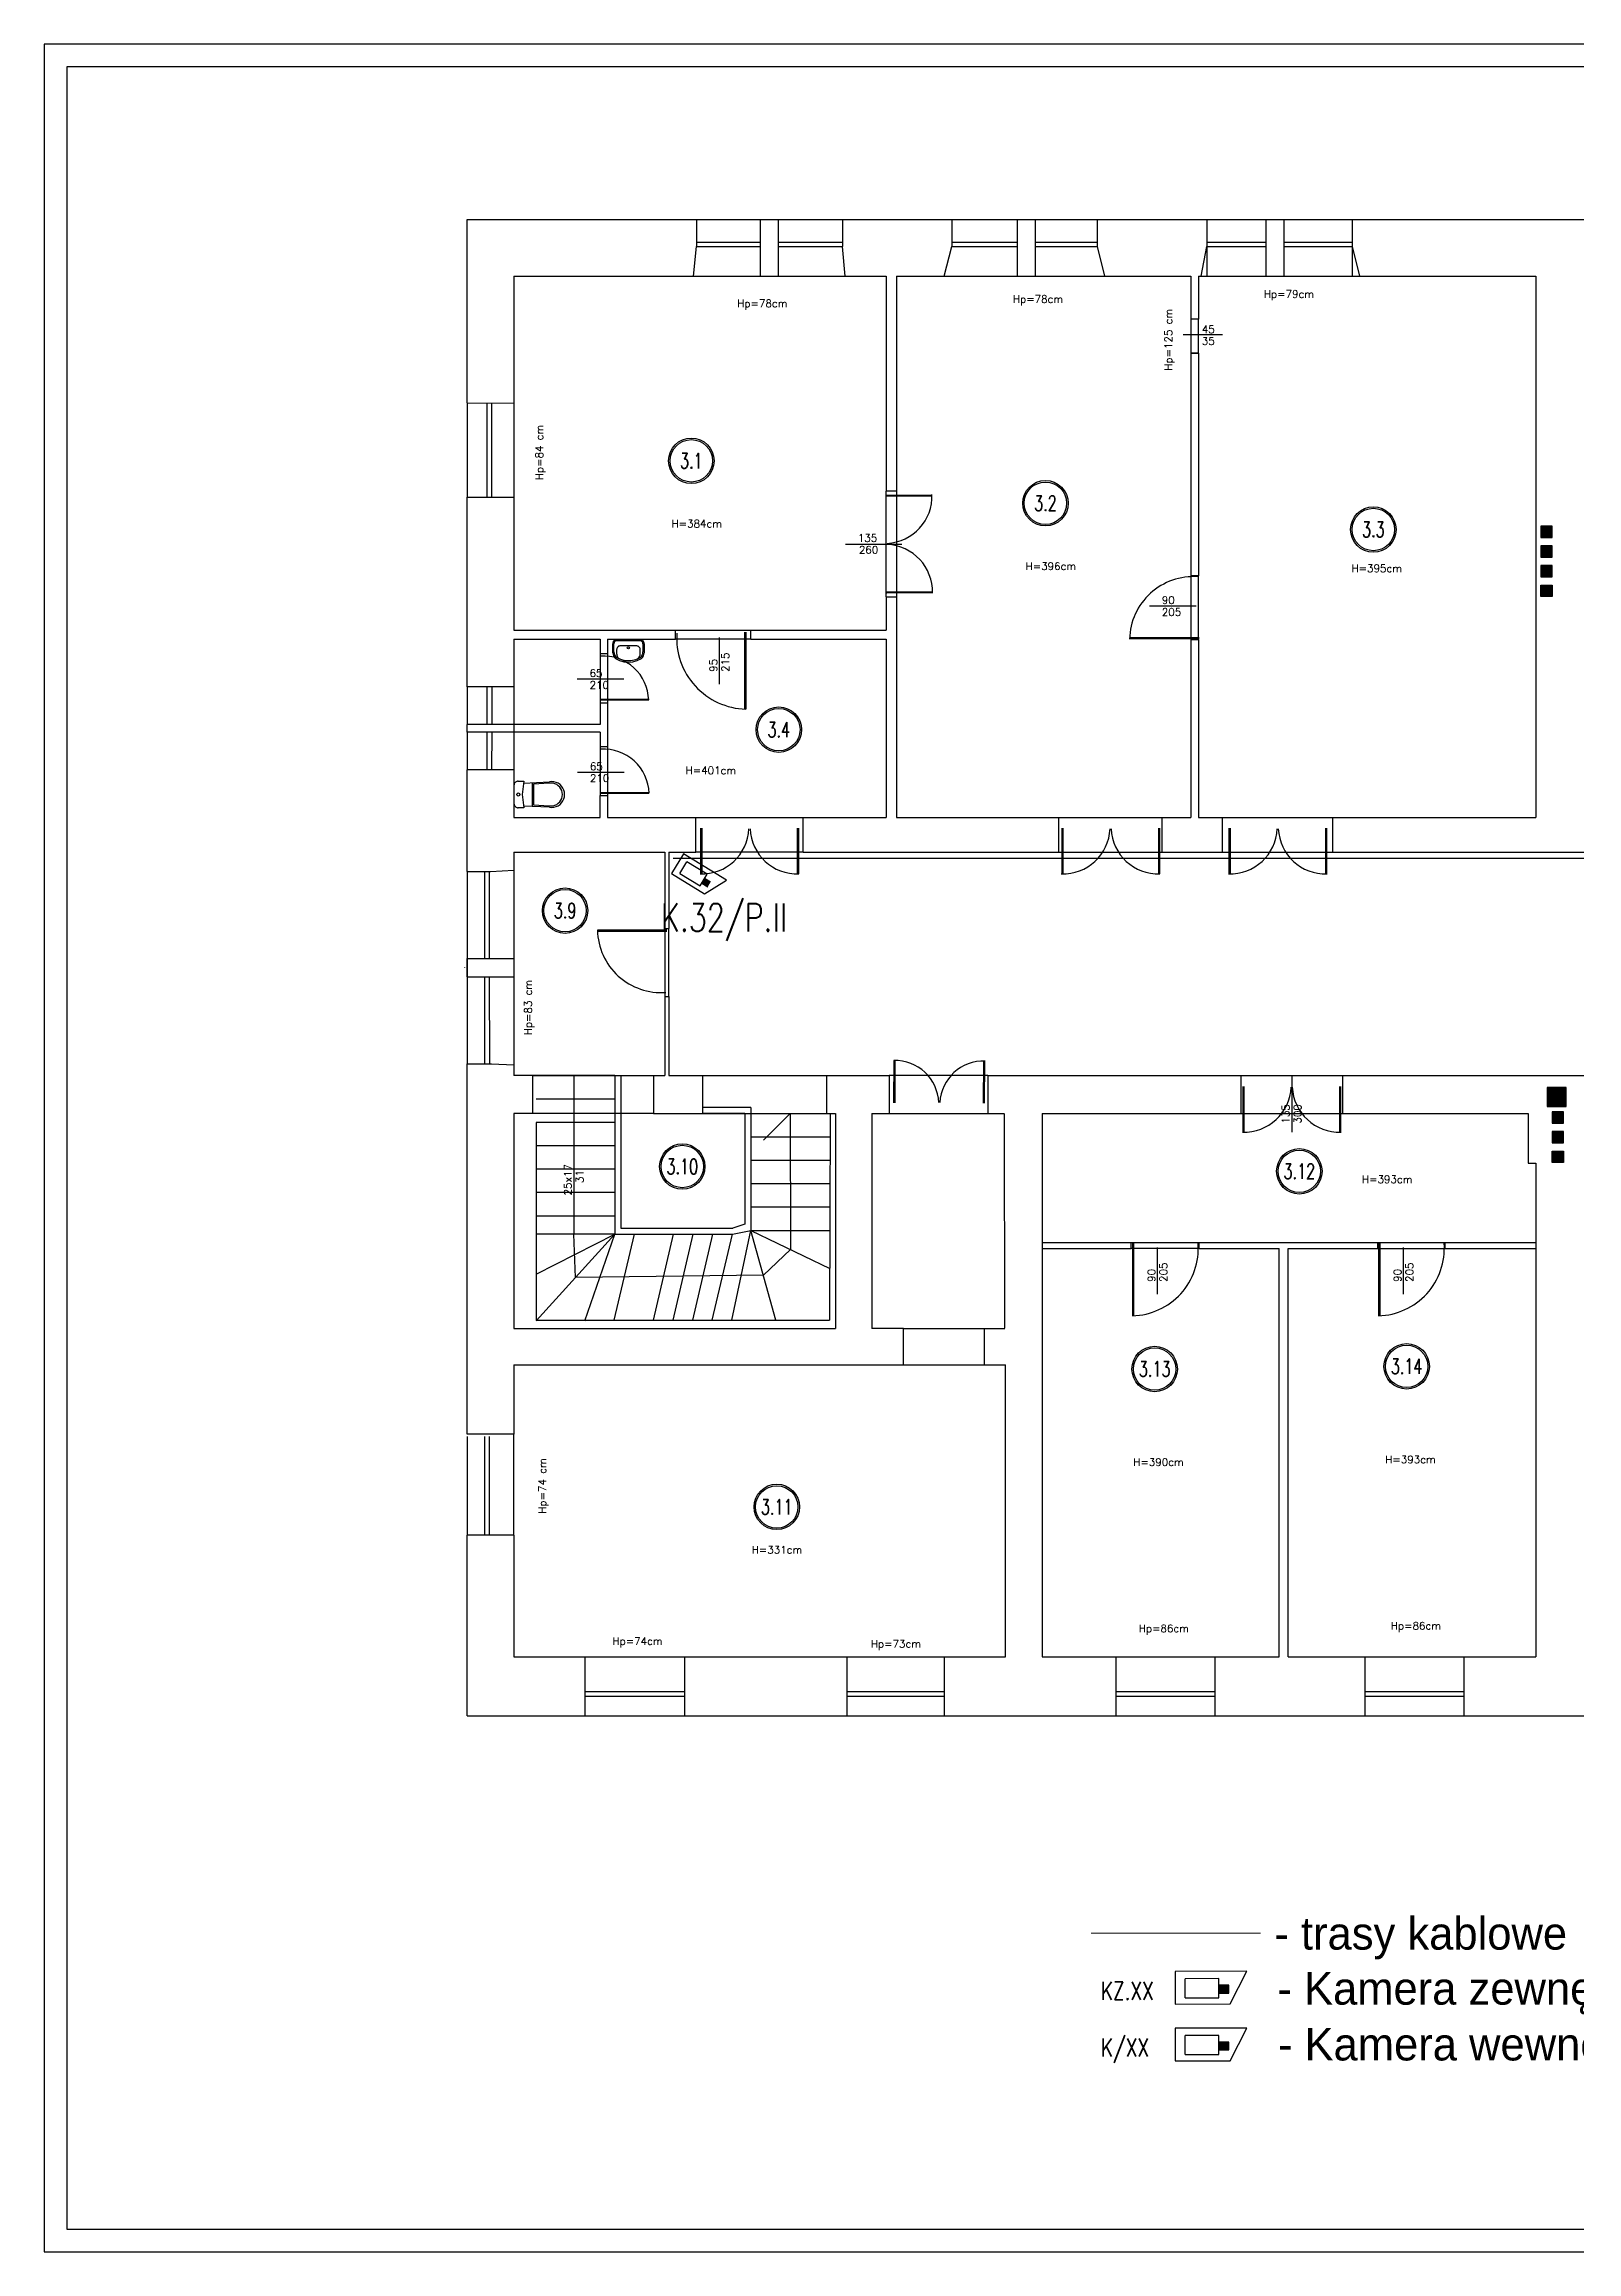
# Model space of a CAD drawing. Header units: millimetres. Extents: x 1324 to 4111, y 907 to 64537.
# Drawn here: x 1326 to 1529.1, y 2742.7 to 3035.1 of the extents above; entities that cross this region are included whole.
import ezdxf
from ezdxf.enums import TextEntityAlignment as Align

# ---------------------------------------------------------------- set-up
doc = ezdxf.new("R2010")
doc.units = ezdxf.units.MM
doc.linetypes.add('LINETYPE_0', pattern=[0])
for name, color, linetype in [('_______CCTV', 7, 'Continuous'), ('ELEKTRYK', 5, 'Continuous'), ('ELKOS', 5, 'Continuous'), ('podkład', 8, 'Continuous'), ('RJ45', 4, 'Continuous'), ('TABELKI', 7, 'Continuous')]:
    doc.layers.add(name, color=color, linetype=linetype)
doc.styles.add('OPIS_CIENKI', font='romans.shx', dxfattribs={"width": 0.75, "height": 2})
doc.styles.add('ROMAND', font='romand')

msp = doc.modelspace()

# ---------------------------------------------------------------- hatches: boundary and pattern name
at = {"layer": '_______CCTV'}
for points in [[(1413.52, 2924.61), (1414.33, 2924.13), (1413.95, 2923.5), (1413.14, 2923.99)], [(1481.67, 2777.98), (1483, 2777.98), (1483, 2776.94), (1481.67, 2776.94)], [(1481.67, 2770.46), (1483, 2770.46), (1483, 2769.42), (1481.67, 2769.42)]]:
    msp.add_hatch(color=256, dxfattribs=at).paths.add_polyline_path(points)
at = {"layer": 'podkład'}
for points in [[(1525.82, 2971.27), (1524.32, 2971.27), (1524.32, 2969.77), (1525.82, 2969.77)], [(1525.82, 2968.66), (1524.32, 2968.66), (1524.32, 2967.16), (1525.82, 2967.16)], [(1525.82, 2966.06), (1524.32, 2966.06), (1524.32, 2964.56), (1525.82, 2964.56)], [(1525.82, 2961.95), (1525.82, 2963.45), (1524.32, 2963.45), (1524.32, 2961.95)], [(1527.74, 2896.89), (1525.24, 2896.89), (1525.24, 2894.39), (1527.74, 2894.39)], [(1527.33, 2892.19), (1527.33, 2893.69), (1525.83, 2893.69), (1525.83, 2892.19)], [(1527.33, 2889.58), (1527.33, 2891.08), (1525.83, 2891.08), (1525.83, 2889.58)], [(1527.33, 2886.98), (1527.33, 2888.48), (1525.83, 2888.48), (1525.83, 2886.98)]]:
    msp.add_hatch(color=256, dxfattribs=at).paths.add_polyline_path(points)

# ---------------------------------------------------------------- linework, layer by layer
at = {"layer": '_______CCTV', "color": 6}
for p, q in [((1410.71, 2927.85), (1409.13, 2925.24)), ((1416.44, 2924.38), (1410.71, 2927.85)), ((1409.13, 2925.24), (1413.52, 2922.58)), ((1413.52, 2922.58), (1416.44, 2924.38)), ((1485.37, 2779.84), (1475.88, 2779.82)), ((1475.88, 2779.82), (1475.88, 2775.5)), ((1483.15, 2775.51), (1485.37, 2779.84)), ((1475.88, 2775.5), (1483.15, 2775.51)), ((1485.37, 2772.32), (1475.88, 2772.3)), ((1475.88, 2772.3), (1475.88, 2767.98)), ((1483.15, 2767.99), (1485.37, 2772.32)), ((1475.88, 2767.98), (1483.15, 2767.99))]:
    msp.add_line(p, q, dxfattribs=at)
at = {"layer": '_______CCTV'}
for p, q in [((1410.24, 2925.25), (1411.16, 2926.78)), ((1410.24, 2925.25), (1412.93, 2923.63)), ((1413.85, 2925.15), (1411.16, 2926.78)), ((1412.93, 2923.63), (1413.85, 2925.15)), ((1413.52, 2924.61), (1413.14, 2923.99)), ((1414.33, 2924.13), (1413.52, 2924.61)), ((1413.14, 2923.99), (1413.95, 2923.5)), ((1481.67, 2778.87), (1477.21, 2778.86)), ((1477.22, 2776.34), (1477.21, 2778.86)), ((1481.67, 2776.34), (1481.67, 2778.87)), ((1477.22, 2776.34), (1481.67, 2776.34)), ((1481.67, 2777.98), (1481.67, 2776.94)), ((1483, 2777.98), (1481.67, 2777.98)), ((1481.67, 2776.94), (1483, 2776.94)), ((1483, 2776.94), (1483, 2777.98)), ((1481.67, 2771.35), (1477.21, 2771.34)), ((1477.22, 2768.82), (1477.21, 2771.34)), ((1481.67, 2768.82), (1481.67, 2771.35)), ((1481.67, 2770.46), (1481.67, 2769.42)), ((1483, 2770.46), (1481.67, 2770.46)), ((1481.67, 2769.42), (1483, 2769.42)), ((1483, 2769.42), (1483, 2770.46)), ((1477.22, 2768.82), (1481.67, 2768.82))]:
    msp.add_line(p, q, dxfattribs=at)
at = {"layer": 'DEFPOINTS', "color": 7}
for p, q in [((1326.01, 3035.11), (1326.01, 2742.68)), ((1982.01, 3035.11), (1326.01, 3035.11)), ((1326.01, 2742.68), (1982.01, 2742.68))]:
    msp.add_line(p, q, dxfattribs=at)
at = {"layer": 'ELEKTRYK', "color": 4}
msp.add_line((1607.5, 2927.23), (1409.35, 2927.23), dxfattribs=at)
at = {"layer": 'podkład'}
for p, q in [((1382.07, 3011.89), (1412.46, 3011.89)), ((1382.07, 2987.59), (1382.07, 3011.89)), ((1412.46, 3011.89), (1412.46, 3008.29)), ((1412.46, 3011.89), (1420.92, 3011.89)), ((1420.92, 3004.39), (1420.92, 3011.89)), ((1420.92, 3011.89), (1423.32, 3011.89)), ((1423.32, 3011.89), (1431.79, 3011.89)), ((1423.32, 3004.39), (1423.32, 3011.89)), ((1431.79, 3011.89), (1446.27, 3011.89)), ((1431.79, 3011.89), (1431.79, 3008.29)), ((1446.27, 3011.89), (1446.27, 3008.29)), ((1446.27, 3011.89), (1454.97, 3011.89)), ((1454.97, 3004.39), (1454.97, 3011.89)), ((1454.97, 3011.89), (1457.37, 3011.89)), ((1457.37, 3011.89), (1465.57, 3011.89)), ((1457.37, 3004.39), (1457.37, 3011.89)), ((1465.57, 3011.89), (1480.57, 3011.89)), ((1465.57, 3008.29), (1465.57, 3011.89)), ((1480.07, 3011.89), (1480.07, 3004.39)), ((1480.57, 3011.89), (1487.94, 3011.89)), ((1487.94, 3004.39), (1487.94, 3011.89)), ((1487.94, 3011.89), (1490.34, 3011.89)), ((1490.34, 3011.89), (1499.37, 3011.89)), ((1490.34, 3004.39), (1490.34, 3011.89)), ((1499.37, 3011.89), (1531.57, 3011.89)), ((1499.37, 3004.39), (1499.37, 3011.89)), ((1412.07, 3004.39), (1412.46, 3008.29)), ((1412.46, 3008.89), (1420.92, 3008.89)), ((1412.46, 3008.29), (1420.92, 3008.29)), ((1423.32, 3008.89), (1431.79, 3008.89)), ((1423.32, 3008.29), (1431.79, 3008.29)), ((1432.17, 3004.39), (1431.79, 3008.29)), ((1445.27, 3004.39), (1446.27, 3008.29)), ((1446.27, 3008.89), (1454.97, 3008.89)), ((1446.27, 3008.29), (1454.97, 3008.29)), ((1457.37, 3008.89), (1465.57, 3008.89)), ((1457.37, 3008.29), (1465.57, 3008.29)), ((1466.57, 3004.39), (1465.57, 3008.29)), ((1479.34, 3004.39), (1480.07, 3008.29)), ((1480.07, 3008.89), (1487.94, 3008.89)), ((1480.07, 3008.29), (1487.94, 3008.29)), ((1490.34, 3008.89), (1499.37, 3008.89)), ((1490.34, 3008.29), (1499.37, 3008.29)), ((1500.37, 3004.39), (1499.37, 3008.29)), ((1388.27, 3004.39), (1388.27, 2987.57)), ((1388.27, 3004.39), (1412.46, 3004.39)), ((1412.46, 3004.39), (1420.92, 3004.39)), ((1420.92, 3004.39), (1423.32, 3004.39)), ((1423.32, 3004.39), (1431.79, 3004.39)), ((1431.79, 3004.39), (1437.57, 3004.39)), ((1437.57, 3004.39), (1437.57, 2975.89)), ((1438.97, 3004.39), (1438.97, 2975.89)), ((1438.97, 3004.39), (1445.27, 3004.39)), ((1445.27, 3004.39), (1454.97, 3004.39)), ((1454.97, 3004.39), (1457.37, 3004.39)), ((1457.37, 3004.39), (1466.57, 3004.39)), ((1466.57, 3004.39), (1477.97, 3004.39)), ((1477.97, 3004.39), (1477.97, 2998.69)), ((1478.97, 3004.39), (1479.34, 3004.39)), ((1478.97, 3004.39), (1478.97, 2998.69)), ((1479.34, 3004.39), (1487.94, 3004.39)), ((1487.94, 3004.39), (1490.34, 3004.39)), ((1490.34, 3004.39), (1500.37, 3004.39)), ((1500.37, 3004.39), (1523.67, 3004.39)), ((1523.67, 3004.39), (1523.67, 2932.69)), ((1478.97, 2998.69), (1477.97, 2998.69)), ((1478.97, 2998.69), (1477.97, 2998.69)), ((1477.97, 2998.69), (1477.97, 2994.19)), ((1478.97, 2994.19), (1478.97, 2998.69)), ((1476.94, 2996.66), (1482.13, 2996.66)), ((1478.97, 2994.19), (1477.97, 2994.19)), ((1477.97, 2994.19), (1478.97, 2994.19)), ((1477.97, 2994.19), (1477.97, 2964.69)), ((1478.97, 2994.19), (1478.97, 2964.69)), ((1382.07, 2987.59), (1388.27, 2987.57)), ((1382.07, 2987.59), (1382.07, 2975.09)), ((1384.67, 2987.58), (1384.67, 2975.09)), ((1385.3, 2987.58), (1385.3, 2975.09)), ((1388.27, 2987.57), (1388.27, 2975.09)), ((1382.07, 2949.99), (1382.07, 2975.09)), ((1382.07, 2975.09), (1388.27, 2975.09)), ((1388.27, 2975.09), (1388.27, 2957.49)), ((1438.97, 2975.89), (1437.57, 2975.89)), ((1437.57, 2961.89), (1437.57, 2975.89)), ((1437.62, 2975.38), (1443.65, 2975.42)), ((1437.62, 2975.23), (1443.65, 2975.27)), ((1438.97, 2975.89), (1438.97, 2961.89)), ((1524.32, 2971.27), (1524.32, 2969.77)), ((1525.82, 2971.27), (1524.32, 2971.27)), ((1525.82, 2969.77), (1525.82, 2971.27)), ((1432.18, 2968.86), (1439.65, 2968.9)), ((1524.32, 2969.77), (1525.82, 2969.77)), ((1524.32, 2968.66), (1524.32, 2967.16)), ((1525.82, 2968.66), (1524.32, 2968.66)), ((1525.82, 2967.16), (1525.82, 2968.66)), ((1524.32, 2967.16), (1525.82, 2967.16)), ((1524.32, 2966.06), (1524.32, 2964.56)), ((1525.82, 2966.06), (1524.32, 2966.06)), ((1525.82, 2964.56), (1525.82, 2966.06)), ((1437.69, 2962.58), (1443.72, 2962.61)), ((1437.69, 2962.43), (1443.72, 2962.46)), ((1478.97, 2964.69), (1477.97, 2964.69)), ((1477.97, 2964.69), (1477.97, 2956.19)), ((1478.97, 2956.19), (1478.97, 2964.69)), ((1524.32, 2964.56), (1525.82, 2964.56)), ((1524.32, 2961.95), (1524.32, 2963.45)), ((1524.32, 2963.45), (1525.82, 2963.45)), ((1525.82, 2963.45), (1525.82, 2961.95)), ((1437.57, 2961.89), (1437.57, 2957.49)), ((1437.57, 2961.89), (1438.97, 2961.89)), ((1438.97, 2961.89), (1438.97, 2932.69)), ((1478.66, 2960.67), (1472.48, 2960.67)), ((1525.82, 2961.95), (1524.32, 2961.95)), ((1388.27, 2957.49), (1409.67, 2957.49)), ((1409.67, 2956.29), (1409.67, 2957.49)), ((1409.67, 2957.49), (1419.67, 2957.49)), ((1418.83, 2957.23), (1418.83, 2947.03)), ((1418.99, 2957.23), (1418.99, 2947.03)), ((1419.67, 2957.49), (1437.57, 2957.49)), ((1419.67, 2956.29), (1419.67, 2957.49)), ((1388.27, 2956.29), (1399.67, 2956.29)), ((1388.27, 2956.29), (1388.27, 2949.99)), ((1399.67, 2956.29), (1399.67, 2954.38)), ((1399.67, 2954.38), (1400.67, 2954.38)), ((1399.67, 2954.38), (1399.67, 2947.88)), ((1400.67, 2956.29), (1409.67, 2956.29)), ((1400.67, 2956.29), (1400.67, 2954.38)), ((1400.67, 2954.38), (1400.67, 2947.88)), ((1419.67, 2956.29), (1409.67, 2956.29)), ((1415.49, 2950.33), (1415.49, 2956.51)), ((1419.67, 2956.29), (1437.57, 2956.29)), ((1437.57, 2956.29), (1437.57, 2932.69)), ((1479.04, 2956.32), (1469.84, 2956.32)), ((1479.04, 2956.46), (1469.85, 2956.46)), ((1477.97, 2956.19), (1477.97, 2932.69)), ((1478.97, 2956.19), (1477.97, 2956.19)), ((1478.97, 2956.19), (1478.97, 2932.69)), ((1402.83, 2950.99), (1396.65, 2950.99)), ((1388.27, 2949.99), (1382.07, 2949.99)), ((1382.07, 2949.99), (1382.07, 2944.99)), ((1384.67, 2949.99), (1384.67, 2944.99)), ((1385.32, 2949.99), (1385.32, 2944.99)), ((1388.27, 2949.99), (1388.27, 2938.99)), ((1399.64, 2948.34), (1406.12, 2948.34)), ((1399.64, 2948.24), (1406.12, 2948.24)), ((1399.67, 2947.88), (1399.67, 2944.99)), ((1399.67, 2947.88), (1400.67, 2947.88)), ((1400.67, 2947.88), (1400.67, 2942.08)), ((1388.27, 2944.99), (1382.07, 2944.99)), ((1382.07, 2943.99), (1382.07, 2944.99)), ((1399.67, 2944.99), (1388.27, 2944.99)), ((1382.07, 2943.99), (1382.07, 2938.99)), ((1388.27, 2943.99), (1382.07, 2943.99)), ((1384.67, 2943.99), (1384.67, 2938.99)), ((1385.32, 2943.99), (1385.31, 2938.99)), ((1399.67, 2943.99), (1388.27, 2943.99)), ((1399.67, 2943.99), (1399.67, 2942.08)), ((1399.67, 2942.08), (1400.67, 2942.08)), ((1399.67, 2942.08), (1399.67, 2935.58)), ((1400.67, 2942.08), (1400.67, 2935.58)), ((1382.07, 2925.53), (1382.07, 2938.99)), ((1388.27, 2938.99), (1382.07, 2938.99)), ((1388.27, 2938.99), (1388.27, 2932.69)), ((1402.87, 2938.65), (1396.69, 2938.65)), ((1399.67, 2935.58), (1400.67, 2935.58)), ((1399.67, 2932.69), (1399.67, 2935.58)), ((1399.69, 2936), (1406.16, 2936)), ((1399.69, 2935.9), (1406.16, 2935.9)), ((1400.67, 2935.58), (1400.67, 2932.69)), ((1388.27, 2932.69), (1399.67, 2932.69)), ((1400.67, 2932.69), (1412.37, 2932.69)), ((1412.37, 2928.09), (1412.37, 2932.69)), ((1412.37, 2932.69), (1426.57, 2932.69)), ((1413, 2931.24), (1413, 2925.21)), ((1413.15, 2931.24), (1413.15, 2925.2)), ((1425.8, 2931.24), (1425.8, 2925.2)), ((1425.95, 2931.24), (1425.95, 2925.21)), ((1426.57, 2932.69), (1437.57, 2932.69)), ((1426.57, 2928.09), (1426.57, 2932.69)), ((1438.97, 2932.69), (1460.47, 2932.69)), ((1460.47, 2928.08), (1460.47, 2932.69)), ((1460.47, 2932.69), (1474.17, 2932.69)), ((1460.85, 2931.24), (1460.85, 2925.21)), ((1461, 2931.24), (1461, 2925.2)), ((1473.65, 2931.24), (1473.65, 2925.2)), ((1473.8, 2931.24), (1473.8, 2925.21)), ((1474.17, 2932.69), (1477.97, 2932.69)), ((1474.17, 2928.08), (1474.17, 2932.69)), ((1478.97, 2932.69), (1482.17, 2932.69)), ((1482.17, 2928.08), (1482.17, 2932.69)), ((1482.17, 2932.69), (1496.77, 2932.69)), ((1483, 2931.24), (1483, 2925.21)), ((1483.15, 2931.24), (1483.15, 2925.2)), ((1495.8, 2931.24), (1495.8, 2925.2)), ((1495.95, 2931.24), (1495.95, 2925.21)), ((1496.77, 2932.69), (1523.67, 2932.69)), ((1496.77, 2928.08), (1496.77, 2932.69)), ((1388.27, 2928.09), (1388.27, 2925.68)), ((1388.27, 2928.09), (1408.27, 2928.09)), ((1408.27, 2928.09), (1408.27, 2917.98)), ((1408.77, 2928.09), (1408.77, 2917.98)), ((1408.77, 2928.09), (1412.37, 2928.09)), ((1426.57, 2928.09), (1412.37, 2928.09)), ((1426.57, 2928.09), (1460.47, 2928.08)), ((1460.47, 2928.08), (1474.17, 2928.08)), ((1474.17, 2928.08), (1482.17, 2928.08)), ((1482.17, 2928.08), (1496.77, 2928.08)), ((1496.77, 2928.08), (1547.07, 2928.08)), ((1382.07, 2925.53), (1385.17, 2925.54)), ((1382.07, 2925.53), (1382.07, 2900.03)), ((1384.37, 2925.54), (1384.37, 2913.99)), ((1384.98, 2925.54), (1384.99, 2913.99)), ((1385.17, 2925.54), (1388.27, 2925.68)), ((1388.27, 2925.68), (1388.27, 2899.89)), ((1408.52, 2917.74), (1399.33, 2917.74)), ((1408.52, 2917.59), (1399.33, 2917.59)), ((1408.27, 2917.98), (1408.77, 2917.98)), ((1408.27, 2917.98), (1408.27, 2908.98)), ((1408.77, 2908.98), (1408.77, 2917.98)), ((1381.77, 2912.79), (1381.77, 2912.83)), ((1382.07, 2911.59), (1382.07, 2913.99)), ((1382.07, 2913.99), (1388.27, 2913.99)), ((1388.27, 2913.99), (1388.27, 2911.59)), ((1382.07, 2911.59), (1388.27, 2911.59)), ((1384.37, 2911.59), (1384.37, 2900.04)), ((1384.99, 2911.59), (1385.01, 2900.04)), ((1408.27, 2908.98), (1408.27, 2898.48)), ((1408.27, 2908.98), (1408.77, 2908.98)), ((1408.77, 2908.98), (1408.77, 2898.48)), ((1382.07, 2900.03), (1385.3, 2900.04)), ((1382.07, 2850.99), (1382.07, 2900.03)), ((1385.3, 2900.04), (1388.27, 2899.89)), ((1388.27, 2899.89), (1388.27, 2898.48)), ((1390.77, 2898.48), (1388.27, 2898.48)), ((1390.77, 2893.48), (1390.77, 2898.48)), ((1401.62, 2898.48), (1390.77, 2898.48)), ((1390.77, 2898.48), (1406.77, 2898.48)), ((1396.2, 2898.48), (1396.2, 2877.48)), ((1401.62, 2898.48), (1401.62, 2895.38)), ((1401.62, 2898.48), (1402.42, 2898.48)), ((1402.42, 2898.48), (1402.42, 2878.28)), ((1406.77, 2898.48), (1408.27, 2898.48)), ((1406.77, 2898.48), (1406.77, 2893.48)), ((1408.77, 2898.48), (1413.27, 2898.48)), ((1413.27, 2898.48), (1413.27, 2893.48)), ((1413.27, 2898.48), (1429.67, 2898.48)), ((1429.67, 2898.48), (1437.97, 2898.48)), ((1429.67, 2898.48), (1429.67, 2893.48)), ((1437.97, 2898.48), (1437.97, 2893.48)), ((1451.07, 2898.48), (1437.97, 2898.48)), ((1438.62, 2894.88), (1438.65, 2900.47)), ((1438.76, 2894.88), (1438.79, 2900.47)), ((1450.48, 2894.82), (1450.51, 2900.41)), ((1450.62, 2894.82), (1450.65, 2900.41)), ((1451.07, 2898.48), (1484.57, 2898.48)), ((1451.07, 2898.48), (1451.07, 2893.48)), ((1484.57, 2898.48), (1484.57, 2893.48)), ((1484.57, 2898.48), (1498.07, 2898.48)), ((1491.32, 2898.48), (1491.32, 2891.01)), ((1498.07, 2898.48), (1541.77, 2898.48)), ((1498.07, 2898.48), (1498.07, 2893.48)), ((1401.62, 2895.38), (1391.22, 2895.38)), ((1401.62, 2895.38), (1401.62, 2892.28)), ((1484.85, 2897.03), (1484.85, 2891)), ((1485, 2897.03), (1485, 2891)), ((1497.65, 2897.03), (1497.65, 2891)), ((1497.8, 2897.03), (1497.8, 2891)), ((1525.19, 2896.89), (1525.19, 2894.39)), ((1527.69, 2896.89), (1525.19, 2896.89)), ((1527.69, 2894.39), (1527.69, 2896.89)), ((1388.27, 2893.48), (1388.27, 2864.99)), ((1390.77, 2893.48), (1388.27, 2893.48)), ((1406.77, 2893.48), (1390.77, 2893.48)), ((1391.2, 2892.28), (1391.2, 2866.09)), ((1401.62, 2892.28), (1391.22, 2892.28)), ((1401.62, 2892.28), (1401.62, 2889.18)), ((1406.77, 2893.48), (1413.27, 2893.48)), ((1419.67, 2894.28), (1413.27, 2894.28)), ((1418.87, 2893.48), (1413.27, 2893.48)), ((1413.27, 2893.48), (1429.67, 2893.48)), ((1418.87, 2893.48), (1418.87, 2878.79)), ((1419.67, 2894.28), (1419.67, 2890.38)), ((1424.85, 2893.47), (1421.32, 2889.94)), ((1424.87, 2893.47), (1421.34, 2889.94)), ((1424.87, 2893.47), (1424.89, 2875.45)), ((1429.67, 2893.48), (1430.87, 2893.48)), ((1430.17, 2893.48), (1430.07, 2866.09)), ((1430.87, 2893.48), (1430.87, 2864.99)), ((1435.68, 2893.48), (1437.97, 2893.48)), ((1435.68, 2893.48), (1435.68, 2864.99)), ((1437.97, 2893.48), (1451.07, 2893.48)), ((1451.07, 2893.48), (1453.27, 2893.48)), ((1453.31, 2865.01), (1453.27, 2893.38)), ((1458.27, 2893.48), (1458.27, 2821.49)), ((1458.27, 2893.48), (1484.57, 2893.48)), ((1484.57, 2893.48), (1498.07, 2893.48)), ((1498.07, 2893.48), (1522.67, 2893.48)), ((1522.67, 2893.48), (1522.67, 2886.88)), ((1525.19, 2894.39), (1527.69, 2894.39)), ((1525.83, 2893.69), (1525.83, 2892.19)), ((1527.33, 2893.69), (1525.83, 2893.69)), ((1527.33, 2892.19), (1527.33, 2893.69)), ((1419.67, 2890.38), (1430.07, 2890.38)), ((1419.67, 2890.38), (1419.67, 2887.28)), ((1525.83, 2892.19), (1527.33, 2892.19)), ((1525.83, 2891.08), (1525.83, 2889.58)), ((1527.33, 2891.08), (1525.83, 2891.08)), ((1525.83, 2889.58), (1527.33, 2889.58)), ((1527.33, 2889.58), (1527.33, 2891.08)), ((1401.62, 2889.18), (1391.22, 2889.18)), ((1401.62, 2889.18), (1401.62, 2886.08)), ((1419.67, 2887.28), (1430.07, 2887.28)), ((1419.67, 2887.28), (1419.67, 2884.18)), ((1522.67, 2886.88), (1523.67, 2886.88)), ((1523.67, 2886.88), (1523.67, 2821.49)), ((1525.83, 2886.98), (1525.83, 2888.48)), ((1525.83, 2888.48), (1527.33, 2888.48)), ((1527.33, 2886.98), (1525.83, 2886.98)), ((1527.33, 2888.48), (1527.33, 2886.98)), ((1401.62, 2886.08), (1391.22, 2886.08)), ((1401.62, 2886.08), (1401.62, 2882.98)), ((1419.67, 2884.18), (1430.07, 2884.18)), ((1419.67, 2884.18), (1419.67, 2881.08)), ((1401.62, 2882.98), (1391.22, 2882.98)), ((1401.62, 2882.98), (1401.62, 2879.88)), ((1419.67, 2881.08), (1430.07, 2881.08)), ((1419.67, 2881.08), (1419.67, 2877.98)), ((1401.62, 2879.88), (1391.22, 2879.88)), ((1401.62, 2879.88), (1401.62, 2877.48)), ((1402.42, 2878.28), (1417.28, 2878.28)), ((1417.15, 2866.09), (1419.67, 2877.98)), ((1417.22, 2877.48), (1419.67, 2877.98)), ((1418.87, 2878.79), (1417.28, 2878.28)), ((1419.67, 2877.98), (1430.07, 2877.98)), ((1422.97, 2866.09), (1419.67, 2877.98)), ((1419.67, 2877.98), (1430.12, 2877.94)), ((1419.67, 2877.98), (1430.1, 2872.92)), ((1401.62, 2877.48), (1391.22, 2877.48)), ((1391.22, 2872.18), (1401.62, 2877.48)), ((1391.22, 2865.99), (1401.62, 2877.48)), ((1396.42, 2871.73), (1396.2, 2877.48)), ((1397.67, 2865.99), (1401.62, 2877.48)), ((1401.55, 2866.09), (1404.22, 2877.48)), ((1401.62, 2877.48), (1404.22, 2877.48)), ((1404.22, 2877.48), (1406.82, 2877.48)), ((1406.75, 2866.09), (1409.42, 2877.48)), ((1406.82, 2877.48), (1409.42, 2877.48)), ((1409.35, 2866.09), (1412.02, 2877.48)), ((1409.42, 2877.48), (1412.02, 2877.48)), ((1411.95, 2866.09), (1414.62, 2877.48)), ((1412.02, 2877.48), (1414.62, 2877.48)), ((1414.55, 2866.09), (1417.22, 2877.48)), ((1414.62, 2877.48), (1417.22, 2877.48)), ((1424.89, 2875.45), (1421.32, 2872.03)), ((1458.27, 2876.38), (1470.07, 2876.38)), ((1458.27, 2875.58), (1470.07, 2875.58)), ((1470.07, 2875.58), (1470.07, 2876.38)), ((1470.07, 2876.38), (1479.07, 2876.38)), ((1479.07, 2875.58), (1470.07, 2875.58)), ((1470.23, 2876.38), (1470.23, 2866.67)), ((1470.38, 2876.38), (1470.38, 2866.67)), ((1473.55, 2869.52), (1473.55, 2875.7)), ((1479.07, 2876.38), (1503.17, 2876.38)), ((1479.07, 2875.58), (1479.07, 2876.38)), ((1479.07, 2875.58), (1489.67, 2875.58)), ((1489.67, 2821.49), (1489.67, 2875.58)), ((1490.87, 2875.58), (1503.17, 2875.58)), ((1490.87, 2821.49), (1490.87, 2875.58)), ((1502.67, 2876.38), (1502.67, 2875.58)), ((1502.67, 2876.38), (1511.67, 2876.38)), ((1502.67, 2875.58), (1511.67, 2875.58)), ((1502.83, 2876.38), (1502.83, 2866.67)), ((1502.98, 2876.38), (1502.98, 2866.67)), ((1506.15, 2869.52), (1506.15, 2875.7)), ((1511.67, 2876.38), (1523.67, 2876.38)), ((1511.67, 2875.58), (1511.67, 2876.38)), ((1511.67, 2875.58), (1523.67, 2875.58)), ((1421.32, 2872.03), (1396.42, 2871.73)), ((1391.22, 2866.09), (1430.07, 2866.09)), ((1388.27, 2864.99), (1430.87, 2864.99)), ((1439.87, 2864.99), (1435.68, 2864.99)), ((1439.87, 2864.99), (1450.62, 2864.99)), ((1439.87, 2860.19), (1439.87, 2864.99)), ((1450.62, 2864.99), (1453.31, 2864.99)), ((1450.62, 2860.19), (1450.62, 2864.99)), ((1388.27, 2860.19), (1388.27, 2850.99)), ((1388.27, 2860.19), (1439.87, 2860.19)), ((1439.87, 2860.19), (1450.62, 2860.19)), ((1450.62, 2860.19), (1453.38, 2860.19)), ((1453.38, 2821.49), (1453.38, 2860.19)), ((1388.27, 2850.99), (1382.07, 2850.99)), ((1382.07, 2850.69), (1382.07, 2837.59)), ((1384.37, 2850.69), (1384.37, 2837.59)), ((1384.98, 2850.69), (1385, 2837.59)), ((1388.27, 2837.59), (1388.27, 2850.99)), ((1382.07, 2813.69), (1382.07, 2837.59)), ((1388.27, 2837.59), (1382.07, 2837.59)), ((1388.27, 2837.59), (1388.27, 2821.49)), ((1388.27, 2821.49), (1397.67, 2821.49)), ((1397.67, 2821.49), (1397.67, 2813.69)), ((1397.67, 2821.49), (1410.87, 2821.49)), ((1410.87, 2821.49), (1432.37, 2821.49)), ((1410.87, 2821.49), (1410.87, 2813.69)), ((1432.37, 2821.49), (1432.37, 2813.69)), ((1432.37, 2821.49), (1445.27, 2821.49)), ((1445.27, 2821.49), (1453.38, 2821.49)), ((1445.27, 2821.49), (1445.27, 2813.69)), ((1458.27, 2821.49), (1468.07, 2821.49)), ((1468.07, 2813.69), (1468.07, 2821.49)), ((1468.07, 2821.49), (1481.17, 2821.49)), ((1481.17, 2821.49), (1489.67, 2821.49)), ((1481.17, 2813.69), (1481.17, 2821.49)), ((1490.87, 2821.49), (1501.07, 2821.49)), ((1501.07, 2813.69), (1501.07, 2821.49)), ((1501.07, 2821.49), (1514.17, 2821.49)), ((1514.17, 2821.49), (1523.67, 2821.49)), ((1514.17, 2813.69), (1514.17, 2821.49)), ((1397.67, 2816.89), (1410.87, 2816.89)), ((1397.67, 2816.29), (1410.87, 2816.29)), ((1432.37, 2816.89), (1445.27, 2816.89)), ((1432.37, 2816.29), (1445.27, 2816.29)), ((1468.07, 2816.89), (1481.17, 2816.89)), ((1468.07, 2816.29), (1481.17, 2816.29)), ((1501.07, 2816.89), (1514.17, 2816.89)), ((1501.07, 2816.29), (1514.17, 2816.29)), ((1382.07, 2813.69), (1397.67, 2813.69)), ((1397.67, 2813.69), (1410.87, 2813.69)), ((1410.87, 2813.69), (1432.37, 2813.69)), ((1432.37, 2813.69), (1445.27, 2813.69)), ((1445.27, 2813.69), (1468.07, 2813.69)), ((1468.07, 2813.69), (1481.17, 2813.69)), ((1481.17, 2813.69), (1501.07, 2813.69)), ((1501.07, 2813.69), (1514.17, 2813.69)), ((1514.17, 2813.69), (1530.95, 2813.69))]:
    msp.add_line(p, q, dxfattribs=at)
at = {"layer": 'podkład', "linetype": 'LINETYPE_0'}
for p, q in [((1401.36, 2955.8), (1401.35, 2955.7)), ((1401.35, 2954.49), (1401.35, 2955.7)), ((1401.39, 2955.89), (1401.36, 2955.8)), ((1401.36, 2954.49), (1401.39, 2954.28)), ((1401.42, 2955.98), (1401.39, 2955.89)), ((1401.39, 2954.28), (1401.46, 2954.07)), ((1401.48, 2956.06), (1401.42, 2955.98)), ((1401.46, 2954.07), (1401.58, 2953.89)), ((1401.54, 2956.12), (1401.48, 2956.06)), ((1401.52, 2955.77), (1401.51, 2955.7)), ((1401.51, 2954.62), (1401.51, 2955.7)), ((1401.51, 2954.62), (1401.54, 2954.41)), ((1401.53, 2955.83), (1401.52, 2955.77)), ((1401.56, 2955.89), (1401.53, 2955.83)), ((1401.61, 2956.18), (1401.54, 2956.12)), ((1401.54, 2954.41), (1401.61, 2954.21)), ((1401.6, 2955.95), (1401.56, 2955.89)), ((1401.58, 2953.89), (1401.72, 2953.74)), ((1401.64, 2956), (1401.6, 2955.95)), ((1401.7, 2956.22), (1401.61, 2956.18)), ((1401.61, 2954.21), (1401.72, 2954.02)), ((1401.69, 2956.04), (1401.64, 2956)), ((1401.75, 2956.06), (1401.69, 2956.04)), ((1401.78, 2956.24), (1401.7, 2956.22)), ((1401.72, 2954.02), (1401.85, 2953.86)), ((1401.72, 2953.73), (1402.26, 2953.46)), ((1401.81, 2956.08), (1401.75, 2956.06)), ((1401.87, 2956.25), (1401.78, 2956.24)), ((1401.87, 2956.09), (1401.81, 2956.08)), ((1401.85, 2953.85), (1402.46, 2953.59)), ((1405, 2956.25), (1401.87, 2956.25)), ((1405, 2956.09), (1401.87, 2956.09)), ((1401.88, 2954.97), (1401.87, 2954.88)), ((1401.87, 2954.88), (1401.87, 2954.33)), ((1401.91, 2955.06), (1401.88, 2954.97)), ((1401.88, 2954.33), (1401.9, 2954.19)), ((1401.9, 2954.19), (1401.94, 2954.05)), ((1401.94, 2955.15), (1401.91, 2955.06)), ((1402, 2955.23), (1401.94, 2955.15)), ((1401.94, 2954.05), (1402, 2953.93)), ((1402.06, 2955.3), (1402, 2955.23)), ((1402, 2953.93), (1402.09, 2953.82)), ((1402.13, 2955.35), (1402.06, 2955.3)), ((1402.09, 2953.82), (1402.19, 2953.73)), ((1402.22, 2955.39), (1402.13, 2955.35)), ((1402.19, 2953.73), (1402.3, 2953.66)), ((1402.3, 2955.42), (1402.22, 2955.39)), ((1402.39, 2955.43), (1402.3, 2955.42)), ((1404.48, 2955.43), (1402.39, 2955.43)), ((1404.41, 2953.59), (1405.02, 2953.85)), ((1404.57, 2955.42), (1404.48, 2955.43)), ((1404.65, 2955.39), (1404.57, 2955.42)), ((1404.57, 2953.66), (1404.68, 2953.73)), ((1404.61, 2953.46), (1405.15, 2953.73)), ((1404.74, 2955.35), (1404.65, 2955.39)), ((1404.68, 2953.73), (1404.79, 2953.82)), ((1404.81, 2955.3), (1404.74, 2955.35)), ((1404.79, 2953.82), (1404.87, 2953.93)), ((1404.87, 2955.23), (1404.81, 2955.3)), ((1404.93, 2955.15), (1404.87, 2955.23)), ((1404.87, 2953.93), (1404.93, 2954.05)), ((1404.97, 2955.06), (1404.93, 2955.15)), ((1404.93, 2954.05), (1404.97, 2954.19)), ((1404.99, 2954.97), (1404.97, 2955.06)), ((1404.97, 2954.19), (1404.99, 2954.33)), ((1405, 2954.88), (1404.99, 2954.97)), ((1405.09, 2956.24), (1405, 2956.25)), ((1405.06, 2956.08), (1405, 2956.09)), ((1405, 2954.33), (1405, 2954.88)), ((1405.02, 2953.86), (1405.15, 2954.02)), ((1405.12, 2956.06), (1405.06, 2956.08)), ((1405.17, 2956.22), (1405.09, 2956.24)), ((1405.18, 2956.04), (1405.12, 2956.06)), ((1405.15, 2954.02), (1405.26, 2954.21)), ((1405.15, 2953.74), (1405.3, 2953.89)), ((1405.26, 2956.18), (1405.17, 2956.22)), ((1405.23, 2956), (1405.18, 2956.04)), ((1405.28, 2955.95), (1405.23, 2956)), ((1405.33, 2956.12), (1405.26, 2956.18)), ((1405.26, 2954.21), (1405.33, 2954.41)), ((1405.31, 2955.89), (1405.28, 2955.95)), ((1405.3, 2953.89), (1405.41, 2954.07)), ((1405.34, 2955.83), (1405.31, 2955.89)), ((1405.4, 2956.06), (1405.33, 2956.12)), ((1405.33, 2954.41), (1405.36, 2954.62)), ((1405.35, 2955.77), (1405.34, 2955.83)), ((1405.36, 2955.7), (1405.35, 2955.77)), ((1405.36, 2955.7), (1405.36, 2954.62)), ((1405.45, 2955.98), (1405.4, 2956.06)), ((1405.41, 2954.07), (1405.48, 2954.28)), ((1405.49, 2955.89), (1405.45, 2955.98)), ((1405.48, 2954.28), (1405.52, 2954.49)), ((1405.51, 2955.8), (1405.49, 2955.89)), ((1405.52, 2955.7), (1405.51, 2955.8)), ((1405.52, 2955.7), (1405.52, 2954.49)), ((1402.26, 2953.46), (1402.84, 2953.3)), ((1402.46, 2953.59), (1403.11, 2953.46)), ((1402.84, 2953.3), (1403.43, 2953.24)), ((1403.11, 2953.46), (1403.76, 2953.46)), ((1403.43, 2953.24), (1404.03, 2953.3)), ((1403.76, 2953.46), (1404.41, 2953.59)), ((1404.03, 2953.3), (1404.61, 2953.46)), ((1388.28, 2937.02), (1388.27, 2936.92)), ((1388.27, 2936.92), (1388.27, 2934.52)), ((1388.31, 2937.12), (1388.28, 2937.02)), ((1388.35, 2937.21), (1388.31, 2937.12)), ((1388.41, 2937.29), (1388.35, 2937.21)), ((1388.48, 2937.36), (1388.41, 2937.29)), ((1388.56, 2937.42), (1388.48, 2937.36)), ((1388.65, 2937.46), (1388.56, 2937.42)), ((1388.75, 2937.48), (1388.65, 2937.46)), ((1388.84, 2937.49), (1388.75, 2937.48)), ((1388.77, 2937.49), (1389.57, 2937.49)), ((1389.57, 2937.49), (1389.35, 2935.72)), ((1389.53, 2937.24), (1392.97, 2937.41)), ((1390.68, 2937.28), (1390.68, 2934.15)), ((1392.91, 2937.21), (1390.86, 2937.08)), ((1390.86, 2937.08), (1390.86, 2934.35)), ((1393.17, 2937.23), (1392.91, 2937.21)), ((1393.27, 2937.43), (1392.98, 2937.41)), ((1393.44, 2937.21), (1393.17, 2937.23)), ((1393.57, 2937.41), (1393.27, 2937.43)), ((1393.69, 2937.14), (1393.44, 2937.21)), ((1393.86, 2937.33), (1393.57, 2937.41)), ((1393.93, 2937.03), (1393.69, 2937.14)), ((1394.13, 2937.2), (1393.86, 2937.33)), ((1394.14, 2936.88), (1393.93, 2937.03)), ((1394.37, 2937.03), (1394.13, 2937.2)), ((1394.33, 2936.69), (1394.14, 2936.88)), ((1394.48, 2936.48), (1394.33, 2936.69)), ((1394.58, 2936.82), (1394.37, 2937.03)), ((1394.59, 2936.24), (1394.48, 2936.48)), ((1394.76, 2936.58), (1394.58, 2936.82)), ((1394.66, 2935.98), (1394.59, 2936.24)), ((1394.88, 2936.31), (1394.76, 2936.58)), ((1394.96, 2936.02), (1394.88, 2936.31)), ((1388.27, 2934.52), (1388.28, 2934.42)), ((1388.28, 2934.42), (1388.31, 2934.33)), ((1388.31, 2934.33), (1388.35, 2934.24)), ((1388.35, 2934.24), (1388.41, 2934.16)), ((1388.41, 2934.16), (1388.48, 2934.09)), ((1388.48, 2934.09), (1388.56, 2934.03)), ((1388.56, 2934.03), (1388.65, 2933.99)), ((1388.65, 2933.99), (1388.75, 2933.96)), ((1388.75, 2933.96), (1388.84, 2933.95)), ((1389.57, 2933.95), (1388.77, 2933.95)), ((1389.35, 2935.72), (1389.57, 2933.95)), ((1392.97, 2934.03), (1389.53, 2934.19)), ((1390.86, 2934.35), (1392.91, 2934.24)), ((1392.91, 2934.23), (1393.17, 2934.21)), ((1392.98, 2934.04), (1393.27, 2934.01)), ((1393.17, 2934.21), (1393.44, 2934.23)), ((1393.27, 2934.01), (1393.57, 2934.04)), ((1393.44, 2934.23), (1393.69, 2934.3)), ((1393.57, 2934.04), (1393.86, 2934.11)), ((1393.69, 2934.3), (1393.93, 2934.41)), ((1393.86, 2934.11), (1394.13, 2934.24)), ((1393.93, 2934.41), (1394.14, 2934.57)), ((1394.13, 2934.24), (1394.37, 2934.41)), ((1394.14, 2934.57), (1394.33, 2934.75)), ((1394.33, 2934.75), (1394.48, 2934.97)), ((1394.37, 2934.41), (1394.58, 2934.62)), ((1394.48, 2934.97), (1394.59, 2935.21)), ((1394.58, 2934.62), (1394.76, 2934.87)), ((1394.59, 2935.21), (1394.66, 2935.46)), ((1394.68, 2935.72), (1394.66, 2935.98)), ((1394.66, 2935.46), (1394.68, 2935.72)), ((1394.76, 2934.87), (1394.88, 2935.14)), ((1394.88, 2935.14), (1394.96, 2935.42)), ((1394.98, 2935.72), (1394.96, 2936.02)), ((1394.96, 2935.42), (1394.98, 2935.72))]:
    msp.add_line(p, q, dxfattribs=at)
at = {"layer": 'podkład', "color": 40}
for p, q in [((1382.07, 2813.69), (1382.07, 2837.53)), ((1389.67, 2821.49), (1397.47, 2821.49)), ((1382.07, 2813.69), (1397.67, 2813.69))]:
    msp.add_line(p, q, dxfattribs=at)
at = {"layer": 'podkład'}
for centre, radius in [((1411.77, 2979.92), 3.01), ((1411.77, 2979.92), 2.81), ((1458.69, 2974.3), 3.01), ((1458.69, 2974.3), 2.81), ((1502.14, 2970.82), 3.01), ((1502.14, 2970.82), 2.81), ((1423.36, 2944.31), 3.01), ((1423.36, 2944.31), 2.81), ((1395.04, 2920.34), 3.01), ((1395.04, 2920.34), 2.81), ((1410.57, 2886.44), 3.01), ((1410.57, 2886.44), 2.81), ((1492.33, 2885.81), 3.01), ((1492.33, 2885.81), 2.81), ((1473.16, 2859.62), 3.01), ((1473.16, 2859.62), 2.81), ((1506.55, 2859.97), 3.01), ((1506.55, 2859.97), 2.81), ((1423.09, 2841.35), 3.01), ((1423.09, 2841.35), 2.81)]:
    msp.add_circle(centre, radius, dxfattribs=at)
at = {"layer": 'podkład', "linetype": 'LINETYPE_0'}
for centre, radius in [((1403.43, 2955.15), 0.151), ((1388.84, 2935.72), 0.2)]:
    msp.add_circle(centre, radius, dxfattribs=at)
at = {"layer": 'podkład'}
for centre, radius, start, end in [((1437.4, 2975.23), 6.26, 272.9507, 2.2928), ((1437.46, 2962.58), 6.26, 358.3406, 87.6826), ((1478.31, 2956.1), 8.48, 86.0307, 178.5364), ((1419.23, 2956.43), 9.4, 176.0307, 268.5364), ((1400.15, 2948.09), 5.97, 1.4636, 93.9693), ((1400.2, 2935.75), 5.97, 1.4636, 93.9693), ((1413.15, 2931.46), 6.26, 268.0239, 357.3659), ((1425.8, 2931.46), 6.26, 182.6341, 271.9761), ((1461, 2931.46), 6.26, 268.0239, 357.3659), ((1473.65, 2931.46), 6.26, 182.6341, 271.9761), ((1483.15, 2931.46), 6.26, 268.0239, 357.3659), ((1495.8, 2931.46), 6.26, 182.6341, 271.9761), ((1407.8, 2917.95), 8.48, 181.4636, 273.9693), ((1438.76, 2894.68), 5.8, 2.3174, 91.6594), ((1450.48, 2894.61), 5.8, 87.7072, 177.0493), ((1485, 2897.26), 6.26, 268.0239, 357.3659), ((1497.65, 2897.26), 6.26, 182.6341, 271.9761), ((1470, 2875.62), 8.95, 271.4636, 3.9693), ((1502.6, 2875.62), 8.95, 271.4636, 3.9693)]:
    msp.add_arc(centre, radius, start, end, dxfattribs=at)
at = {"layer": 'RJ45', "color": 4, "linetype": 'Continuous', "lineweight": 0}
for q in [(1487.18, 2784.88), (1485.27, 2784.88)]:
    msp.add_line((1464.75, 2784.88), q, dxfattribs=at)
at = {"layer": 'TABELKI', "color": 7}
for p, q in [((1329.01, 3032.11), (1329.01, 2745.68)), ((1979.01, 3032.11), (1329.01, 3032.11)), ((1329.01, 2745.68), (1979.01, 2745.68))]:
    msp.add_line(p, q, dxfattribs=at)

# ---------------------------------------------------------------- texts
at = {"color": 4, "linetype": 'Continuous', "style": 'OPIS_CIENKI', "width": 0.75}
msp.add_text('K.32/P.II', height=3.713, dxfattribs=at).set_placement((1407.73, 2917.58))
at = {"color": 7, "linetype": 'Continuous', "style": 'OPIS_CIENKI', "width": 0.75}
for s, p in [('KZ.XX', (1466.04, 2776.05)), ('K/XX', (1466.04, 2768.53))]:
    msp.add_text(s, height=2.396, dxfattribs=at).set_placement(p)
at = {"layer": 'ELKOS', "color": 7}
for s, p in [('- trasy kablowe', (1489.03, 2782.71)), ('- Kamera zewnętrzna DS-2CD4025FWD-AP w obudowie DS-1322HZ-C ', (1489.43, 2775.42)), ('- Kamera wewnętrzna DS-2CD4224F-IZS  ', (1489.5, 2768.03))]:
    msp.add_text(s, height=4.3131, dxfattribs=at).set_placement(p)
at = {"layer": 'podkład', "style": 'ROMAND'}
for s, p in [('Hp=78cm', (1421.18, 2999.97)), ('Hp=78cm', (1457.71, 3000.55)), ('Hp=79cm', (1490.96, 3001.22)), ('H=384cm', (1412.49, 2970.79)), ('H=396cm', (1459.41, 2965.16)), ('H=395cm', (1502.59, 2964.88)), ('H=401cm', (1414.36, 2938.12)), ('H=393cm', (1503.98, 2883.95)), ('H=390cm', (1473.67, 2846.48)), ('H=393cm', (1507.06, 2846.83)), ('H=331cm', (1423.12, 2834.87)), ('Hp=86cm', (1474.38, 2824.45)), ('Hp=86cm', (1507.78, 2824.8)), ('Hp=74cm', (1404.64, 2822.77)), ('Hp=73cm', (1438.88, 2822.41))]:
    msp.add_text(s, height=1, dxfattribs=at).set_placement(p, align=Align.BOTTOM_CENTER)
for s, p in [('Hp=125 cm', (1475.78, 2995.95)), ('Hp=84 cm', (1392.42, 2981.02)), ('Hp=83 cm', (1390.94, 2907.49)), ('Hp=74 cm', (1392.82, 2844.12))]:
    msp.add_text(s, height=1, rotation=90, dxfattribs=at).set_placement(p, align=Align.BOTTOM_CENTER)
for s, p in [('45', (1479.41, 2996.54)), ('35', (1479.41, 2994.97)), ('135', (1433.83, 2968.9)), ('260', (1433.97, 2967.33)), ('90', (1474.11, 2960.67)), ('205', (1474.11, 2959.09)), ('210', (1398.28, 2949.42)), ('65', (1398.28, 2950.99)), ('65', (1398.32, 2938.65)), ('210', (1398.32, 2937.08))]:
    msp.add_text(s, height=1, dxfattribs=at).set_placement(p, align=Align.BOTTOM_LEFT)
at = {"layer": 'podkład', "style": 'ROMAND', "width": 0.7}
for s, p in [('3.1', (1411.77, 2979.92)), ('3.2', (1458.69, 2974.3)), ('3.3', (1502.14, 2970.82)), ('3.4', (1423.36, 2944.31)), ('3.9', (1395.04, 2920.34)), ('3.10', (1410.57, 2886.44)), ('3.12', (1492.33, 2885.81)), ('3.13', (1473.16, 2859.62)), ('3.14', (1506.55, 2859.97)), ('3.11', (1423.09, 2841.35))]:
    msp.add_text(s, height=2, dxfattribs=at).set_placement(p, align=Align.MIDDLE_CENTER)
at = {"layer": 'podkład', "style": 'ROMAND'}
for s, p in [('215', (1417.07, 2951.96)), ('95', (1415.49, 2951.96)), ('135', (1491.32, 2892.13)), ('300', (1492.9, 2892.13)), ('25x17', (1396.2, 2882.61)), ('31', (1397.77, 2884.26)), ('90', (1473.55, 2871.15)), ('205', (1475.12, 2871.15)), ('90', (1506.15, 2871.15)), ('205', (1507.72, 2871.15))]:
    msp.add_text(s, height=1, rotation=90, dxfattribs=at).set_placement(p, align=Align.BOTTOM_LEFT)

doc.saveas('drawing.dxf')
